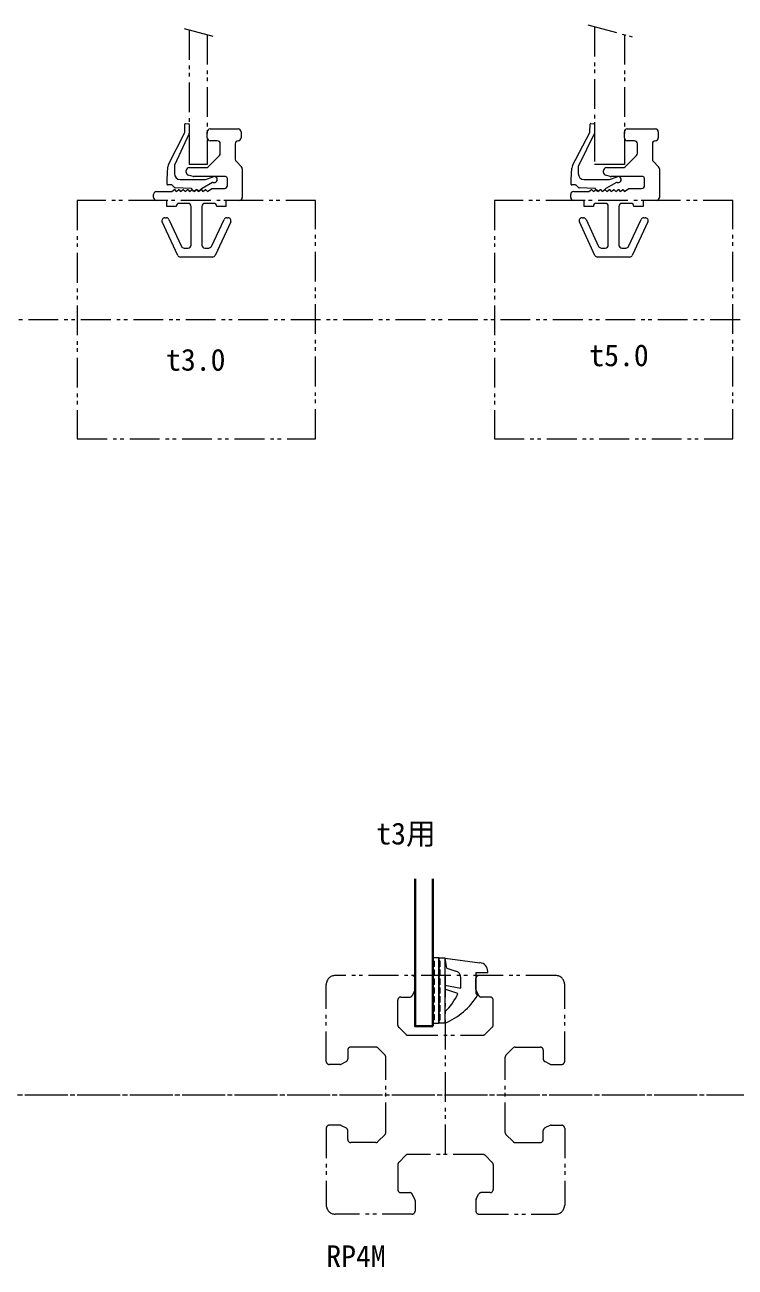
# Model space of a CAD drawing. Units: millimetres on the paper. Extents: x -621 to 258, y -422 to 49.
# Drawn here: x -216.8 to -97.6, y -159.4 to 48.9 of the extents above; entities that cross this region are included whole.
import ezdxf
from ezdxf.enums import TextEntityAlignment as Align

# ---------------------------------------------------------------- set-up
doc = ezdxf.new("R2010")
doc.units = ezdxf.units.MM
doc.linetypes.add('DOUBLE_CHAIN1', pattern=[8.8, 5, -1, 0.6, -0.6, 0.6, -1])
doc.layers.add('0-0', color=7, linetype='Continuous', lineweight=18)
doc.layers.add('0-1', color=4, linetype='DOUBLE_CHAIN1', lineweight=18)
doc.styles.add('ＭＳ ゴシック', font='')
doc.styles.get('ＭＳ ゴシック').set_extended_font_data('MS Gothic')

msp = doc.modelspace()

# ---------------------------------------------------------------- linework, layer by layer
at = {"layer": '0-0'}
for p, q in [((-189.98, 30.899), (-189.941, 32.291)), ((-189.835, 32.388), (-189.312, 32.354)), ((-189.218, 32.255), (-189.211, 30.766)), ((-185.711, 31.5), (-181.011, 31.5)), ((-121.834, 32.388), (-121.312, 32.354)), ((-115.711, 31.5), (-111.011, 31.5)), ((-192.683, 25.534), (-189.985, 30.878)), ((-189.216, 30.744), (-191.673, 25.407)), ((-186.211, 30), (-186.211, 31)), ((-184.511, 29.5), (-185.711, 29.5)), ((-180.511, 31), (-180.511, 30)), ((-116.211, 30), (-116.211, 31)), ((-114.511, 29.5), (-115.711, 29.5)), ((-110.511, 31), (-110.511, 30)), ((-184.011, 27.407), (-184.011, 29)), ((-181.511, 29), (-181.511, 26.407)), ((-114.011, 27.407), (-114.011, 29)), ((-111.511, 29), (-111.511, 26.407)), ((-191.719, 25.198), (-191.719, 23.987)), ((-186.065, 25.146), (-184.158, 27.054)), ((-181.365, 26.054), (-180.458, 25.146)), ((-123.946, 25.082), (-123.946, 23.987)), ((-116.065, 25.146), (-114.158, 27.054)), ((-111.365, 26.054), (-110.458, 25.146)), ((-190.719, 22.987), (-186.499, 22.987)), ((-189.711, 24.205), (-189.711, 24.5)), ((-188.575, 23.517), (-189.341, 23.722)), ((-189.211, 25), (-186.418, 25)), ((-183.111, 23.5), (-188.445, 23.5)), ((-186.465, 22.993), (-185.19, 23.456)), ((-182.811, 22), (-182.811, 23.2)), ((-180.311, 24.793), (-180.311, 20)), ((-122.946, 22.987), (-118.726, 22.987)), ((-119.711, 24.205), (-119.711, 24.5)), ((-118.575, 23.517), (-119.341, 23.722)), ((-119.211, 25), (-116.418, 25)), ((-118.692, 22.993), (-117.417, 23.456)), ((-113.111, 23.5), (-118.445, 23.5)), ((-112.811, 22), (-112.811, 23.2)), ((-110.311, 24.793), (-110.311, 20)), ((-192.161, 22.087), (-192.819, 22.087)), ((-191.647, 21.614), (-192.09, 22.057)), ((-188.883, 21.488), (-191.58, 21.585)), ((-188.483, 21.063), (-188.81, 21.452)), ((-188.056, 21.292), (-188.343, 21.051)), ((-187.733, 21.063), (-187.915, 21.279)), ((-187.911, 21.25), (-187.661, 21)), ((-124.388, 22.087), (-125.046, 22.087)), ((-123.874, 21.614), (-124.317, 22.057)), ((-121.11, 21.488), (-123.807, 21.585)), ((-120.711, 21.063), (-121.037, 21.452)), ((-120.283, 21.292), (-120.57, 21.051)), ((-119.961, 21.063), (-120.142, 21.279)), ((-116.411, 21.25), (-116.161, 21)), ((-195.211, 20), (-195.211, 20.5)), ((-189.411, 19), (-190.911, 19)), ((-185.111, 19), (-186.611, 19)), ((-125.211, 20), (-125.211, 20.5)), ((-119.411, 19), (-120.911, 19)), ((-115.111, 19), (-116.611, 19)), ((-188.911, 12), (-188.911, 18.5)), ((-187.111, 18.5), (-187.111, 12)), ((-118.911, 12), (-118.911, 18.5)), ((-117.111, 18.5), (-117.111, 12)), ((-191.146, 10.288), (-193.764, 15.888)), ((-193.311, 16.6), (-193.091, 16.6)), ((-192.638, 16.312), (-190.523, 11.788)), ((-185.5, 11.788), (-183.385, 16.312)), ((-182.258, 15.888), (-184.877, 10.288)), ((-182.932, 16.6), (-182.711, 16.6)), ((-121.146, 10.288), (-123.764, 15.888)), ((-123.311, 16.6), (-123.091, 16.6)), ((-122.638, 16.312), (-120.523, 11.788)), ((-115.5, 11.788), (-113.385, 16.312)), ((-112.258, 15.888), (-114.877, 10.288)), ((-112.932, 16.6), (-112.711, 16.6)), ((-190.07, 11.5), (-189.411, 11.5)), ((-186.611, 11.5), (-185.953, 11.5)), ((-120.07, 11.5), (-119.411, 11.5)), ((-116.611, 11.5), (-115.953, 11.5)), ((-185.33, 10), (-190.693, 10)), ((-115.33, 10), (-120.693, 10)), ((-148.124, -108.066), (-148.124, -108.991)), ((-147.124, -108.991), (-147.124, -108.066)), ((-148.124, -109.556), (-148.124, -110.481)), ((-147.124, -110.481), (-147.124, -109.556)), ((-145.971, -109.267), (-144.466, -109.737)), ((-148.124, -111.047), (-148.124, -111.972)), ((-147.124, -111.972), (-147.124, -111.047)), ((-148.124, -112.538), (-148.124, -113.462)), ((-148.124, -114.028), (-148.124, -114.953)), ((-147.124, -113.462), (-147.124, -112.538)), ((-147.124, -114.953), (-147.124, -114.028)), ((-144.124, -113.5), (-146.324, -112.767)), ((-148.124, -115.519), (-148.124, -116.444)), ((-147.124, -116.444), (-147.124, -115.519)), ((-148.124, -117.009), (-148.124, -117.934)), ((-147.124, -117.934), (-147.124, -117.009))]:
    msp.add_line(p, q, dxfattribs=at)
at = {"layer": '0-0', "lineweight": 40}
msp.add_line((-148.324, -119), (-148.324, -94.285), dxfattribs=at)
at = {"layer": '0-0'}
for points in [[(-124.915, 25.335), (-121.98, 30.899), (-121.941, 32.291)], [(-121.218, 32.255), (-121.211, 30.766), (-123.895, 25.302)], [(-192.919, 22.187), (-192.919, 22.987), (-192.788, 25.144)], [(-125.146, 22.187), (-125.146, 22.987), (-125.029, 24.929)], [(-194.711, 21), (-192.161, 21), (-191.72, 21.309), (-191.411, 21), (-191.039, 21.261)], [(-190.911, 21.25), (-190.661, 21), (-190.22, 21.309), (-189.911, 21), (-189.539, 21.261)], [(-189.411, 21.25), (-189.161, 21), (-188.72, 21.309), (-188.411, 21), (-188.039, 21.261)], [(-187.661, 21), (-187.22, 21.309), (-186.911, 21), (-186.539, 21.261)], [(-185.291, 22.516), (-187.073, 21.487), (-187.593, 21.051)], [(-186.411, 21.25), (-186.161, 21), (-185.447, 21.5), (-183.311, 21.5)], [(-124.711, 21), (-122.161, 21), (-121.72, 21.309), (-121.411, 21), (-121.039, 21.261)], [(-120.911, 21.25), (-120.661, 21), (-120.22, 21.309), (-119.911, 21), (-119.539, 21.261)], [(-117.518, 22.516), (-119.3, 21.487), (-119.82, 21.051)], [(-119.411, 21.25), (-119.161, 21), (-118.72, 21.309), (-118.411, 21), (-118.039, 21.261)], [(-117.911, 21.25), (-117.661, 21), (-117.22, 21.309), (-116.911, 21), (-116.539, 21.261)], [(-116.161, 21), (-115.447, 21.5), (-113.311, 21.5)], [(-191.411, 18.5), (-192.961, 18.5), (-192.961, 19.5), (-194.711, 19.5)], [(-180.811, 19.5), (-183.061, 19.5), (-183.061, 18.5), (-184.611, 18.5)], [(-121.411, 18.5), (-122.961, 18.5), (-122.961, 19.5), (-124.711, 19.5)], [(-110.811, 19.5), (-113.061, 19.5), (-113.061, 18.5), (-114.611, 18.5)], [(-148.124, -118.5), (-147.324, -118.5), (-147.324, -107.5), (-148.124, -107.5)], [(-147.124, -107.5), (-146.324, -107.5), (-146.324, -118.5), (-147.124, -118.5)], [(-145.971, -109.267), (-146.304, -107.603), (-140.438, -108.336)], [(-141.124, -110), (-139.124, -110), (-139.124, -109.824)], [(-141.124, -110), (-141.124, -113.5), (-140.824, -113.8)], [(-146.324, -112.137), (-143.624, -112.6), (-143.624, -110.882)]]:
    msp.add_lwpolyline(points, dxfattribs=at)
at = {"layer": '0-0', "lineweight": 40}
msp.add_lwpolyline([(-151.324, -94.285), (-151.324, -119), (-148.324, -119)], dxfattribs=at)
at = {"layer": '0-0'}
for centre, radius, start, end in [((-189.841, 32.288), 0.1, 86.30993, 178.3925), ((-189.318, 32.254), 0.1, 0.25512, 86.30993), ((-185.711, 31), 0.5, 90, 180), ((-181.011, 31), 0.5, 0, 90), ((-121.841, 32.288), 0.1, 86.30993, 178.3925), ((-121.318, 32.254), 0.1, 0.25512, 86.30993), ((-115.711, 31), 0.5, 90, 180), ((-111.011, 31), 0.5, 0, 90), ((-190.03, 30.901), 0.05, 333.21629, 358.3925), ((-189.261, 30.765), 0.05, 335.27695, 0.25512), ((-185.711, 30), 0.5, 180, 270), ((-184.511, 29), 0.5, 0, 90), ((-181.011, 29), 0.5, 90, 180), ((-181.011, 30), 0.5, 270, 0), ((-115.711, 30), 0.5, 180, 270), ((-114.511, 29), 0.5, 0, 90), ((-111.011, 29), 0.5, 90, 180), ((-111.011, 30), 0.5, 270, 0), ((-184.511, 27.407), 0.5, 315, 360), ((-114.511, 27.407), 0.5, 315, 360), ((-191.79, 25.083), 1, 153.21629, 176.53177), ((-191.219, 25.198), 0.5, 155.27695, 180), ((-186.418, 25.5), 0.5, 270, 315), ((-181.011, 26.407), 0.5, 180, 225), ((-180.811, 24.793), 0.5, 0, 45), ((-124.03, 24.868), 1, 152.19169, 176.53177), ((-123.446, 25.082), 0.5, 153.83759, 180), ((-116.418, 25.5), 0.5, 270, 315), ((-111.011, 26.407), 0.5, 180, 225), ((-110.811, 24.793), 0.5, 0, 45), ((-190.719, 23.987), 1, 180, 270), ((-189.211, 24.5), 0.5, 90, 180), ((-189.211, 24.205), 0.5, 180, 255), ((-188.445, 24), 0.5, 255, 270), ((-186.499, 23.087), 0.1, 270, 290), ((-185.019, 22.987), 0.5, 248.32214, 110), ((-183.111, 23.2), 0.3, 0, 90), ((-122.946, 23.987), 1, 180, 270), ((-119.211, 24.5), 0.5, 90, 180), ((-119.211, 24.205), 0.5, 180, 255), ((-118.726, 23.087), 0.1, 270, 290), ((-118.445, 24), 0.5, 255, 270), ((-117.246, 22.987), 0.5, 248.32214, 110), ((-113.111, 23.2), 0.3, 0, 90), ((-194.711, 20.5), 0.5, 90, 180), ((-192.819, 22.187), 0.1, 180, 270), ((-192.161, 21.987), 0.1, 45, 90), ((-191.732, 21.179), 0.1, 45, 125), ((-191.576, 21.685), 0.1, 225, 267.94022), ((-191.4, 21.13), 0.1, 225, 305), ((-190.982, 21.179), 0.1, 45, 125), ((-190.65, 21.13), 0.1, 225, 305), ((-190.232, 21.179), 0.1, 45, 125), ((-189.9, 21.13), 0.1, 225, 305), ((-189.482, 21.179), 0.1, 45, 125), ((-189.15, 21.13), 0.1, 225, 305), ((-188.887, 21.388), 0.1, 40, 87.94022), ((-188.732, 21.179), 0.1, 45, 125), ((-188.407, 21.127), 0.1, 220, 310), ((-188.4, 21.13), 0.1, 225, 305), ((-187.991, 21.215), 0.1, 40, 130), ((-187.982, 21.179), 0.1, 45, 125), ((-187.657, 21.127), 0.1, 220, 310), ((-187.65, 21.13), 0.1, 225, 305), ((-187.232, 21.179), 0.1, 45, 125), ((-186.9, 21.13), 0.1, 225, 305), ((-186.482, 21.179), 0.1, 45, 125), ((-186.15, 21.13), 0.1, 225, 305), ((-185.241, 22.429), 0.1, 68.32214, 120), ((-183.311, 22), 0.5, 270, 0), ((-124.711, 20.5), 0.5, 90, 180), ((-125.046, 22.187), 0.1, 180, 270), ((-124.388, 21.987), 0.1, 45, 90), ((-123.803, 21.685), 0.1, 225, 267.94022), ((-121.732, 21.179), 0.1, 45, 125), ((-121.4, 21.13), 0.1, 225, 305), ((-121.114, 21.388), 0.1, 40, 87.94022), ((-120.982, 21.179), 0.1, 45, 125), ((-120.65, 21.13), 0.1, 225, 305), ((-120.634, 21.127), 0.1, 220, 310), ((-120.232, 21.179), 0.1, 45, 125), ((-120.218, 21.215), 0.1, 40, 130), ((-119.9, 21.13), 0.1, 225, 305), ((-119.884, 21.127), 0.1, 220, 310), ((-119.482, 21.179), 0.1, 45, 125), ((-119.15, 21.13), 0.1, 225, 305), ((-118.732, 21.179), 0.1, 45, 125), ((-118.4, 21.13), 0.1, 225, 305), ((-117.982, 21.179), 0.1, 45, 125), ((-117.65, 21.13), 0.1, 225, 305), ((-117.468, 22.429), 0.1, 68.32214, 120), ((-117.232, 21.179), 0.1, 45, 125), ((-116.9, 21.13), 0.1, 225, 305), ((-116.482, 21.179), 0.1, 45, 125), ((-116.15, 21.13), 0.1, 225, 305), ((-113.311, 22), 0.5, 270, 0), ((-194.711, 20), 0.5, 180, 270), ((-190.911, 18.5), 0.5, 90, 180), ((-189.411, 18.5), 0.5, 0, 90), ((-186.611, 18.5), 0.5, 90, 180), ((-185.111, 18.5), 0.5, 0, 90), ((-180.811, 20), 0.5, 270, 0), ((-124.711, 20), 0.5, 180, 270), ((-120.911, 18.5), 0.5, 90, 180), ((-119.411, 18.5), 0.5, 0, 90), ((-116.611, 18.5), 0.5, 90, 180), ((-115.111, 18.5), 0.5, 0, 90), ((-110.811, 20), 0.5, 270, 0), ((-193.311, 16.1), 0.5, 90, 205.05762), ((-193.091, 16.1), 0.5, 25.05762, 90), ((-182.932, 16.1), 0.5, 90, 154.94238), ((-182.711, 16.1), 0.5, 334.94238, 90), ((-123.311, 16.1), 0.5, 90, 205.05762), ((-123.091, 16.1), 0.5, 25.05762, 90), ((-112.932, 16.1), 0.5, 90, 154.94238), ((-112.711, 16.1), 0.5, 334.94238, 90), ((-190.07, 12), 0.5, 205.05762, 270), ((-189.411, 12), 0.5, 270, 0), ((-186.611, 12), 0.5, 180, 270), ((-185.953, 12), 0.5, 270, 334.94238), ((-120.07, 12), 0.5, 205.05762, 270), ((-119.411, 12), 0.5, 270, 0), ((-116.611, 12), 0.5, 180, 270), ((-115.953, 12), 0.5, 270, 334.94238), ((-190.693, 10.5), 0.5, 205.05762, 270), ((-185.33, 10.5), 0.5, 270, 334.94238), ((-120.693, 10.5), 0.5, 205.05762, 270), ((-115.33, 10.5), 0.5, 270, 334.94238), ((-148.024, -107.783), 0.3, 109.47122, 250.52878), ((-147.024, -107.783), 0.3, 109.47122, 250.52878), ((-140.624, -109.824), 1.5, 0, 82.87498), ((-148.024, -109.273), 0.3, 109.47122, 250.52878), ((-147.024, -109.273), 0.3, 109.47122, 250.52878), ((-144.824, -110.882), 1.2, 0, 72.64598), ((-148.024, -110.764), 0.3, 109.47122, 250.52878), ((-148.024, -112.255), 0.3, 109.47122, 250.52878), ((-147.024, -110.764), 0.3, 109.47122, 250.52878), ((-147.024, -112.255), 0.3, 109.47122, 250.52878), ((-148.024, -113.745), 0.3, 109.47122, 250.52878), ((-147.024, -113.745), 0.3, 109.47122, 250.52878), ((-152.474, -109.85), 9.113, 312.44384, 336.38862), ((-151.007, -107.452), 12, 292.97108, 328.0597), ((-148.024, -115.236), 0.3, 109.47122, 250.52878), ((-148.024, -116.727), 0.3, 109.47122, 250.52878), ((-147.024, -115.236), 0.3, 109.47122, 250.52878), ((-147.024, -116.727), 0.3, 109.47122, 250.52878), ((-148.024, -118.217), 0.3, 109.47122, 250.52878), ((-147.024, -118.217), 0.3, 109.47122, 250.52878)]:
    msp.add_arc(centre, radius, start, end, dxfattribs=at)
at = {"layer": '0-1'}
for p, q in [((-190.063, 48.329), (-184.892, 46.943)), ((-189.211, 48.101), (-189.211, 25.5)), ((-122.354, 48.943), (-114.892, 46.943)), ((-121.211, 48.637), (-121.211, 25.5)), ((-186.211, 47.297), (-186.211, 25.5)), ((-116.211, 47.297), (-116.211, 25.5)), ((-186.211, 25.5), (-189.211, 25.5)), ((-116.211, 25.5), (-121.211, 25.5)), ((-620.993, -0.5), (-8.052, -0.5)), ((-166.224, -124.9), (-166.224, -112)), ((-127.724, -110.5), (-164.724, -110.5)), ((-151.324, -112.782), (-151.324, -111)), ((-146.224, -140.5), (-146.224, -110.5)), ((-141.124, -112.782), (-141.124, -111)), ((-126.224, -124.9), (-126.224, -112)), ((-153.724, -114.1), (-152.233, -114.1)), ((-151.377, -113.006), (-151.786, -113.824)), ((-141.071, -113.006), (-140.662, -113.824)), ((-138.724, -114.1), (-140.215, -114.1)), ((-154.224, -118.793), (-154.224, -114.6)), ((-138.224, -118.793), (-138.224, -114.6)), ((-154.078, -119.146), (-152.87, -120.354)), ((-152.517, -120.5), (-139.931, -120.5)), ((-139.578, -120.354), (-138.37, -119.146)), ((-157.931, -122.5), (-162.124, -122.5)), ((-157.578, -122.646), (-156.37, -123.854)), ((-134.87, -122.646), (-136.078, -123.854)), ((-134.517, -122.5), (-130.324, -122.5)), ((-163.718, -125.347), (-162.9, -124.938)), ((-162.624, -123), (-162.624, -124.491)), ((-156.224, -136.793), (-156.224, -124.207)), ((-136.224, -136.793), (-136.224, -124.207)), ((-129.824, -123), (-129.824, -124.491)), ((-128.73, -125.347), (-129.548, -124.938)), ((-163.942, -125.4), (-165.724, -125.4)), ((-128.506, -125.4), (-126.724, -125.4)), ((-620.993, -130.5), (34.11, -130.5)), ((-268.011, -130.5), (11.776, -130.5)), ((-166.224, -136.1), (-166.224, -149)), ((-163.942, -135.6), (-165.724, -135.6)), ((-163.718, -135.653), (-162.9, -136.062)), ((-162.624, -138), (-162.624, -136.509)), ((-156.37, -137.146), (-157.578, -138.354)), ((-136.078, -137.146), (-134.87, -138.354)), ((-129.824, -138), (-129.824, -136.509)), ((-128.73, -135.653), (-129.548, -136.062)), ((-128.506, -135.6), (-126.724, -135.6)), ((-126.224, -136.1), (-126.224, -149)), ((-157.931, -138.5), (-162.124, -138.5)), ((-134.517, -138.5), (-130.324, -138.5)), ((-152.87, -140.646), (-154.078, -141.854)), ((-139.931, -140.5), (-152.517, -140.5)), ((-138.37, -141.854), (-139.578, -140.646)), ((-154.224, -142.207), (-154.224, -146.4)), ((-138.224, -142.207), (-138.224, -146.4)), ((-153.724, -146.9), (-152.233, -146.9)), ((-151.377, -147.994), (-151.786, -147.176)), ((-141.071, -147.994), (-140.662, -147.176)), ((-138.724, -146.9), (-140.215, -146.9)), ((-151.324, -148.218), (-151.324, -150)), ((-141.124, -148.218), (-141.124, -150)), ((-151.824, -150.5), (-164.724, -150.5)), ((-140.624, -150.5), (-127.724, -150.5))]:
    msp.add_line(p, q, dxfattribs=at)
for points in [[(-208.011, -20.5), (-168.011, -20.5), (-168.011, 19.5), (-208.011, 19.5)], [(-138.011, -20.5), (-98.011, -20.5), (-98.011, 19.5), (-138.011, 19.5)]]:
    msp.add_lwpolyline(points, close=True, dxfattribs=at)
for centre, radius, start, end in [((-164.724, -112), 1.5, 90, 180), ((-151.824, -111), 0.5, 0, 90), ((-140.624, -111), 0.5, 90, 180), ((-127.724, -112), 1.5, 0, 90), ((-153.724, -114.6), 0.5, 90, 180), ((-152.233, -113.6), 0.5, 270, 333.43494), ((-151.824, -112.782), 0.5, 333.43494, 0), ((-140.624, -112.782), 0.5, 180, 206.56505), ((-140.215, -113.6), 0.5, 206.56505, 270), ((-138.724, -114.6), 0.5, 0, 90), ((-153.724, -118.793), 0.5, 180, 225), ((-152.517, -120), 0.5, 225, 270), ((-139.931, -120), 0.5, 270, 315), ((-138.724, -118.793), 0.5, 315, 0), ((-162.124, -123), 0.5, 90, 180), ((-157.931, -123), 0.5, 45, 90), ((-134.517, -123), 0.5, 90, 135), ((-130.324, -123), 0.5, 0, 90), ((-165.724, -124.9), 0.5, 180, 270), ((-163.124, -124.491), 0.5, 296.56505, 0), ((-156.724, -124.207), 0.5, 0, 45), ((-135.724, -124.207), 0.5, 135, 180), ((-129.324, -124.491), 0.5, 180, 243.43494), ((-126.724, -124.9), 0.5, 270, 0), ((-163.942, -124.9), 0.5, 270, 296.56505), ((-128.506, -124.9), 0.5, 243.43494, 270), ((-165.724, -136.1), 0.5, 90, 180), ((-163.942, -136.1), 0.5, 63.43494, 90), ((-163.124, -136.509), 0.5, 0, 63.43494), ((-156.724, -136.793), 0.5, 315, 0), ((-135.724, -136.793), 0.5, 180, 224.99998), ((-129.324, -136.509), 0.5, 116.56505, 180), ((-128.506, -136.1), 0.5, 90, 116.56505), ((-126.724, -136.1), 0.5, 0, 90), ((-162.124, -138), 0.5, 180, 270), ((-157.931, -138), 0.5, 270, 315), ((-134.517, -138), 0.5, 225, 270), ((-130.324, -138), 0.5, 270, 0), ((-152.517, -141), 0.5, 90, 135), ((-139.931, -141), 0.5, 45, 90), ((-153.724, -142.207), 0.5, 135, 180), ((-138.724, -142.207), 0.5, 0, 45), ((-153.724, -146.4), 0.5, 180, 270), ((-152.233, -147.4), 0.5, 26.56505, 90), ((-140.215, -147.4), 0.5, 90, 153.43494), ((-138.724, -146.4), 0.5, 270, 0), ((-164.724, -149), 1.5, 180, 270), ((-151.824, -150), 0.5, 270, 359.99998), ((-151.824, -148.218), 0.5, 359.99998, 26.56505), ((-140.624, -148.218), 0.5, 153.43494, 180), ((-140.624, -150), 0.5, 180, 270), ((-127.724, -149), 1.5, 270, 0)]:
    msp.add_arc(centre, radius, start, end, dxfattribs=at)

# ---------------------------------------------------------------- texts
at = {"layer": '0-0', "style": 'ＭＳ ゴシック'}
msp.add_text('RP4M', height=3.666, dxfattribs=at).set_placement((-166.224, -160.5), align=Align.BOTTOM_LEFT)
at = {"layer": '0-1', "color": 7, "style": 'ＭＳ ゴシック'}
for s, p in [('t3.0', (-193.112, -10.157)), ('t5.0', (-122.095, -9.402)), ('t3用', (-157.836, -89.614))]:
    msp.add_text(s, height=3.666, dxfattribs=at).set_placement(p, align=Align.BOTTOM_LEFT)

doc.saveas('drawing.dxf')
